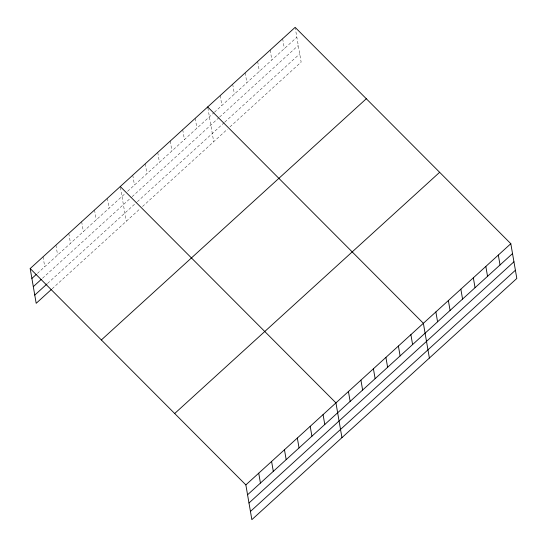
<?xml version="1.0" encoding="UTF-8"?>
<svg xmlns="http://www.w3.org/2000/svg" width="547" height="547" viewBox="0 0 547 547"><rect width="100%" height="100%" fill="white"/><g stroke="black" fill="none" stroke-linecap="round" stroke-linejoin="round"><path stroke-width="0.41" stroke-dasharray="2.73 2.05" d="M37.401 273.418L125.099 193.583M127.595 191.313L213.781 112.846M214.403 112.279L296.85 37.23M42.495 278.273L131.512 197.241M132.135 196.674L218.944 117.646M219.573 117.072L298.265 45.435M47.637 283.38L136.716 202.281M137.345 201.713L224.154 122.685M224.776 122.118L299.722 53.893M52.115 288.795L140.011 208.783M142.507 206.506L227.443 129.188M229.945 126.911L301.144 62.098L295.284 28.171M282.649 38.721L284.358 48.601M270.156 50.092L271.866 59.972M257.664 61.462L259.374 71.342M245.179 72.833L246.882 82.713M232.687 84.204L234.389 94.084M220.195 95.575L221.904 105.455M207.846 107.773L213.706 141.694M195.211 118.316L196.92 128.203M182.719 129.694L184.428 139.574M170.233 141.064L171.936 150.945M157.741 152.435L159.444 162.315M145.249 163.806L146.958 173.686M132.757 175.177L134.466 185.057M120.408 187.368L126.268 221.289M107.397 198.26L109.106 208.14M94.528 209.98L96.238 219.86M81.66 221.692L83.363 231.572M68.792 233.412L70.495 243.292M55.917 245.124L57.626 255.005M43.049 256.844L44.758 266.724"/><path stroke-width="0.82" d="M30.181 268.556L295.141 27.35L510.816 243.695L516.819 278.444L251.859 519.65L245.856 484.902L30.181 268.556L36.184 303.305L51.5 289.356M31.89 278.437L36.177 274.532M33.305 286.642L41.271 279.387M34.762 295.1L47.021 283.941M101.352 339.954L366.312 98.747M174.684 413.511L439.644 172.305M245.856 484.902L510.816 243.695M247.565 494.789L512.525 253.582M248.981 502.994L513.941 261.787M250.444 511.445L515.404 270.239M207.703 106.945L423.378 323.298L429.381 358.039M120.265 186.548L335.947 402.893L341.943 437.641M498.324 255.073L500.033 264.953M485.839 266.444L487.541 276.324M473.346 277.814L475.049 287.695M460.854 289.185L462.564 299.065M448.362 300.556L450.072 310.436M435.87 311.927L437.579 321.807M410.893 334.668L412.595 344.548M398.401 346.039L400.103 355.919M385.908 357.41L387.618 367.29M373.416 368.781L375.126 378.661M360.924 380.151L362.634 390.032M348.432 391.522L350.142 401.402M323.072 414.612L324.781 424.493M310.204 426.325L311.913 436.205M297.336 438.044L299.045 447.925M284.467 449.757L286.177 459.637M271.599 461.477L273.302 471.357M258.731 473.189L260.434 483.069"/></g></svg>
